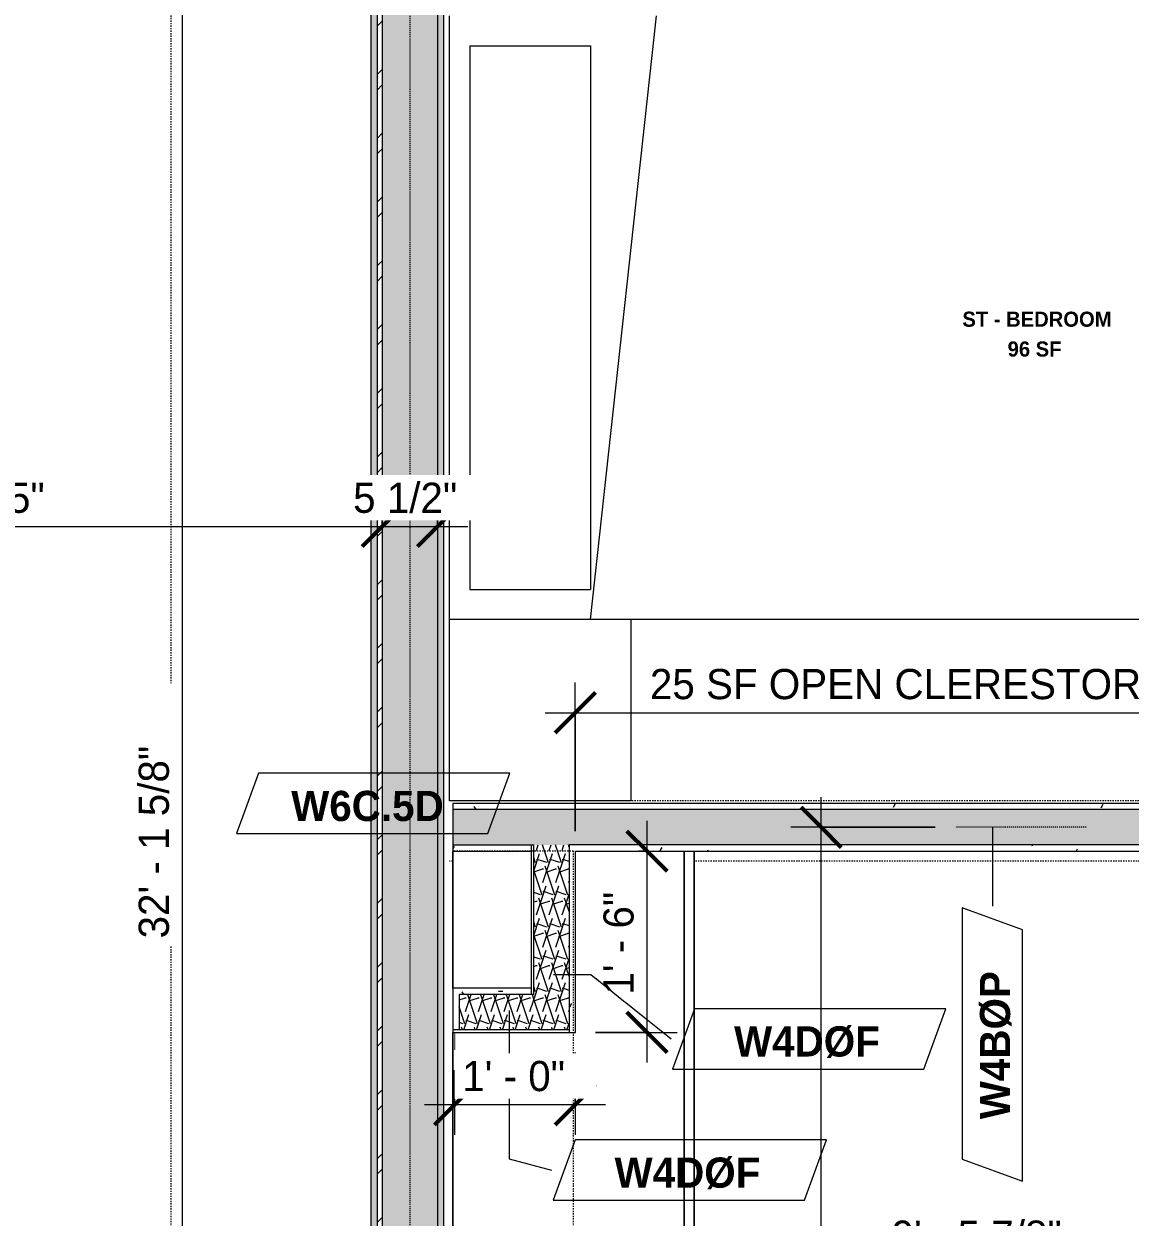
# Model space of a CAD drawing. Header units: inches. Extents: x -4058 to -1781, y 9814 to 12289.
# Drawn here: x -3444.3 to -3334.4, y 11410.5 to 11529.1 of the extents above; entities that cross this region are included whole.
import ezdxf

# ---------------------------------------------------------------- set-up
doc = ezdxf.new("R2010")
doc.units = ezdxf.units.IN
doc.header["$MEASUREMENT"] = 0
for name, pattern in [('Aligning Line 1_8_', [0.25, 0.125, -0.125]), ('Dash', [0.25, 0.125, -0.125]), ('Dash 3_32_', [0.1875, 0.09375, -0.09375])]:
    doc.linetypes.add(name, pattern=pattern)
for name, color, linetype, lineweight in [('0-1', 7, 'Continuous', 5), ('A-ANNO-DIMS', 211, 'Continuous', 9), ('A-ANNO-DIMS-32', 211, 'Continuous', 9), ('A-AREA-IDEN', 2, 'Continuous', 9), ('A-DETL-1', 90, 'Dash 3_32_', 9), ('A-WALL-1', 7, 'Continuous', 9), ('A-WALL-2', 113, 'Continuous', 9), ('A-WALL-IDEN', 211, 'Continuous', 9), ('A-WALL-PATT-1', 9, 'Continuous', 9), ('G-ANNO-SYMB-1', 147, 'Aligning Line 1_8_', 9), ('I-FURN', 30, 'Continuous', 9), ('I-FURN-HDLN', 30, 'Dash', 9), ('I-WALL-2', 7, 'Continuous', 9), ('Q-CASE', 31, 'Continuous', 9), ('Q-CASE-HDLN', 31, 'Dash', 9)]:
    doc.layers.add(name, color=color, linetype=linetype, lineweight=lineweight)
doc.styles.add('Century Gothic', font='ufonts.com_century-gothic.ttf', dxfattribs={"height": 3})
doc.styles.add('Century Gothic_B', font='GOTHICB.TTF', dxfattribs={"height": 1.5})
doc.styles.add('Century Gothic_B_1', font='GOTHICB.TTF', dxfattribs={"height": 3})
doc.dimstyles.new('THE_DIMENSION_STRING_2', dxfattribs={"dimscale": 12, "dimtxt": 3.132505, "dimasz": 0.333333, "dimexe": 0.25, "dimexo": 0.166667, "dimgap": 0.041667, "dimtad": 1, "dimdec": 4, "dimrnd": 0.0625, "dimzin": 3, "dimdsep": 46, "dimlunit": 4, "dimtxsty": 'Century Gothic', "dimblk1": 'OBLIQUE', "dimblk2": 'OBLIQUE', "dimsah": 1, "dimcen": 0.09, "dimdle": 0.25, "dimazin": 0, "dimtfac": 1, "dimtdec": 4, "dimtix": 1, "dimtmove": 0, "dimatfit": 3, "dimfxl": 1, "dimtvp": 1, "dimtfill": 1, "dimfrac": 2, "dimtolj": 1, "dimtzin": 0, "dimarcsym": 2})
doc.dimstyles.new('THE_DIMENSION_STRING_5', dxfattribs={"dimscale": 12, "dimtxt": 3.132505, "dimasz": 0.333333, "dimexe": 0.25, "dimexo": 0.166667, "dimgap": 0.041667, "dimtad": 1, "dimdec": 4, "dimrnd": 0.0625, "dimzin": 3, "dimdsep": 46, "dimlunit": 4, "dimtxsty": 'Century Gothic', "dimblk1": 'OBLIQUE', "dimblk2": 'OBLIQUE', "dimsah": 1, "dimcen": 0.09, "dimdle": 0.25, "dimazin": 0, "dimtfac": 1, "dimtdec": 4, "dimtix": 1, "dimtmove": 0, "dimatfit": 3, "dimfxl": 1, "dimtvp": 1, "dimtfill": 1, "dimfrac": 2, "dimtolj": 1, "dimtzin": 0, "dimarcsym": 2})
doc.dimstyles.new('THE_DIMENSION_STRING_6', dxfattribs={"dimscale": 12, "dimtxt": 3.132505, "dimasz": 0.333333, "dimexe": 0.25, "dimexo": 0.166667, "dimgap": 0.041667, "dimtad": 1, "dimdec": 4, "dimrnd": 0.0625, "dimzin": 3, "dimdsep": 46, "dimlunit": 4, "dimtxsty": 'Century Gothic', "dimblk1": 'OBLIQUE', "dimblk2": 'OBLIQUE', "dimsah": 1, "dimcen": 0.09, "dimdle": 0.25, "dimazin": 0, "dimtfac": 1, "dimtdec": 4, "dimtix": 1, "dimtmove": 0, "dimatfit": 3, "dimfxl": 1, "dimtvp": 1, "dimtfill": 1, "dimfrac": 2, "dimtolj": 1, "dimtzin": 0, "dimarcsym": 2})
pattern_1 = [(0, (0, 0), (10.24, 2.56), [0.422, -7.258, 0.422, -7.258, -40.96]), (0, (0, 0), (10.24, 2.56), [-15.36, 0.422, -14.938, 0.422, -7.258, -17.92]), (0, (0, 0), (10.24, 2.56), [-38.4, 0.422, -4.698, 0.422, -12.378]), (120, (3.84, 1.28), (-7.33702503, 7.58810013), [0.422, -7.258, 0.422, -7.258, -40.96]), (120, (3.84, 1.28), (-7.33702503, 7.58810013), [-15.36, 0.422, -14.938, 0.422, -7.258, -17.92]), (120, (3.84, 1.28), (-7.33702503, 7.58810013), [-38.4, 0.422, -4.698, 0.422, -12.378]), (240, (5.12, 6.4), (-2.90297497, -10.14810013), [0.422, -7.258, 0.422, -7.258, -40.96]), (240, (5.12, 6.4), (-2.90297497, -10.14810013), [-15.36, 0.422, -14.938, 0.422, -7.258, -17.92]), (240, (5.12, 6.4), (-2.90297497, -10.14810013), [-38.4, 0.422, -4.698, 0.422, -12.378])]
pattern_2 = [(161.57, (0.16, 0.16), (-1.279773737, -0.000426766), [0, -9.107, 1.011, 0]), (18.43, (-0.16, 0.16), (-1.279773737, 0.000426766), [0, -9.107, 1.011, 0]), (108.43, (0.16, 0.16), (0.639452382, -3.199964008), [3.035, -7.083]), (71.57, (-0.16, 0.16), (0.639452382, 3.199964008), [3.035, -7.083])]

# ---------------------------------------------------------------- blocks, each defined once
blk = doc.blocks.new('CTR - 1st Phase - Common Walls_rvt-1-UNIT PLANS - 2ND FLOOR')
at = {"layer": 'A-WALL-PATT-1'}
h = blk.add_hatch(dxfattribs=at)
h.set_pattern_fill('FP_1', color=256, style=0, pattern_type=2)
h.set_pattern_definition(pattern_1)
h.paths.add_polyline_path([(-3409.8, 11255.36), (-3409.17, 11255.36), (-3409.17, 11647.86), (-3409.8, 11647.86), (-3409.8, 11268)], flags=0)
h = blk.add_hatch(dxfattribs=at)
h.set_pattern_fill('FP_33', color=256, style=0, pattern_type=2)
h.set_pattern_definition([(45, (0, 0), (-3.1678384, 3.1678384), []), (45, (0, 4.8), (-3.1678384, 3.1678384), [])])
h.paths.add_polyline_path([(-3409.17, 11255.36), (-3408.67, 11255.36), (-3408.67, 11647.24), (-3409.17, 11647.24), (-3409.17, 11268)], flags=0)
h = blk.add_hatch(dxfattribs=at)
h.set_pattern_fill('FP_5', color=256, style=0, pattern_type=2)
h.set_pattern_definition(pattern_2)
h.paths.add_polyline_path([(-3403.17, 11255.36), (-3403.17, 11646.74), (-3408.67, 11646.74), (-3408.67, 11255.36)], flags=0)
h = blk.add_hatch(dxfattribs=at)
h.set_pattern_fill('FP_1', color=256, style=0, pattern_type=2)
h.set_pattern_definition(pattern_1)
h.paths.add_polyline_path([(-3403.17, 11255.36), (-3402.55, 11255.36), (-3402.55, 11641.24), (-3403.17, 11641.24), (-3403.17, 11268)], flags=0)
at = {"layer": 'A-WALL-1'}
for p, q in [((-3409.17, 11647.24), (-3409.17, 11255.36)), ((-3408.67, 11646.74), (-3408.67, 11255.36)), ((-3403.17, 11641.24), (-3403.17, 11255.36))]:
    blk.add_line(p, q, dxfattribs=at)
at = {"layer": 'I-WALL-2'}
for p, q in [((-3409.8, 11647.86), (-3409.8, 11255.36)), ((-3402.55, 11255.36), (-3402.55, 11640.61))]:
    blk.add_line(p, q, dxfattribs=at)
blk = doc.blocks.new('CTR - 1st Phase -Stairs _ Elevators_rvt-1-UNIT PLANS - 2ND FLOOR')
at = {"layer": 'G-ANNO-SYMB-1'}
blk.add_line((-3429.67, 11608.39), (-3429.67, 11388.71), dxfattribs=at)
blk = doc.blocks.new('Bed-Standard - Queen 60_ x 79_-V90-UNIT PLANS - 2ND FLOOR')
at = {"layer": 'I-FURN'}
for p, q in [((40.69, 41.3), (40.69, -37.7)), ((40.69, -23.7), (-19.31, -17.13)), ((-16.31, -23.7), (37.69, -23.7)), ((-16.31, -35.7), (-16.31, -23.7)), ((37.69, -35.7), (37.69, -23.7)), ((-16.31, -35.7), (37.69, -35.7)), ((40.69, -37.7), (-19.31, -37.7))]:
    blk.add_line(p, q, dxfattribs=at)
at = {"layer": 'I-FURN-HDLN'}
for p, q in [((58.69, 77.3), (58.69, -37.7)), ((64.69, 68.86), (64.69, -13.39)), ((64.69, -37.39), (64.69, -37.7))]:
    blk.add_line(p, q, dxfattribs=at)
blk = doc.blocks.new('Table-Night Stand - 18_ x 18_ x 24_-1372838-UNIT PLANS - 2ND FLOOR')
at = {"layer": 'I-FURN'}
for p, q in [((0.15, 0), (18.15, 0)), ((18.15, 0), (18.15, -18)), ((18.15, -18), (0.15, -18))]:
    blk.add_line(p, q, dxfattribs=at)
blk = doc.blocks.new('OD_CW_Base Cabinet - OD_CW_Base Cabinet-V91-UNIT PLANS - 2ND FLOOR')
at = {"layer": 'Q-CASE'}
for p, q in [((173.34, 24), (0.74, 24)), ((0.74, 24), (173.34, 24)), ((191.34, 24), (177.71, 24)), ((177.71, 24), (191.34, 24)), ((0.74, 1), (191.34, 1)), ((191.34, 1), (0.74, 1)), ((0.74, 0), (191.34, 0)), ((191.34, 0), (0.74, 0))]:
    blk.add_line(p, q, dxfattribs=at)
blk = doc.blocks.new('OD_CW_Upper Cabinet - OD_CW_Upper Cabinet-3856838-UNIT PLANS - 2ND FLOOR')
at = {"layer": 'Q-CASE-HDLN'}
for p, q in [((191.34, 24), (0.74, 24)), ((191.34, 12), (191.34, 24)), ((0.74, 12), (191.34, 12))]:
    blk.add_line(p, q, dxfattribs=at)
blk = doc.blocks.new('Wall Tag - Arch Wall-3956453-UNIT PLANS - 2ND FLOOR')
at = {"layer": 'A-WALL-IDEN'}
for p, q in [((-0.3561, 0.0937), (-0.4244, -0.0937)), ((0.4244, 0.0937), (-0.3561, 0.0937)), ((0.3561, -0.0937), (0.4244, 0.0937)), ((-0.4244, -0.0937), (0.3561, -0.0937))]:
    blk.add_line(p, q, dxfattribs=at)
blk = doc.blocks.new('DIMBLOCK409-UNIT PLANS - 2ND FLOOR')
at = {"layer": 'A-ANNO-DIMS-32'}
for p, q in [((-3292.05, 11412.24), (-3292.05, 11402.83)), ((-3292.05, 11405.83), (-3292.05, 11412.24)), ((-3405.92, 11405), (-3405.92, 11408.83)), ((-3292.05, 11405.83), (-3408.92, 11405.83)), ((-3405.92, 11405.83), (-3405.92, 11405))]:
    blk.add_line(p, q, dxfattribs=at)
at = {"layer": 'A-ANNO-DIMS-32', "lineweight": 50}
for p, q in [((-3405.92, 11405.83), (-3403.92, 11407.83)), ((-3292.05, 11405.83), (-3290.05, 11407.83)), ((-3405.92, 11405.83), (-3407.92, 11403.83)), ((-3292.05, 11405.83), (-3294.05, 11403.83))]:
    blk.add_line(p, q, dxfattribs=at)
at = {"layer": 'A-ANNO-DIMS-32', "color": 0, "insert": (-3358.06, 11410.17), "char_height": 3, "width": 21.7784, "attachment_point": 1, "line_spacing_factor": 0.984502, "style": 'Century Gothic', "bg_fill": 3, "box_fill_scale": 1.25, "bg_fill_color": 256, "bg_fill_true_color": 13158600, "bg_fill_transparency": 0}
blk.add_mtext('9\' - 5 7/8"', dxfattribs=at)
blk = doc.blocks.new('_Oblique')
at = {"color": 0, "linetype": 'ByBlock', "lineweight": -2}
blk.add_line((-0.5, -0.5), (0.5, 0.5), dxfattribs=at)
blk = doc.blocks.new('DIMBLOCK465-UNIT PLANS - 2ND FLOOR')
at = {"layer": 'A-ANNO-DIMS-32'}
for p, q in [((-3365.06, 11252.64), (-3365.06, 11452.24)), ((-3353.72, 11449.24), (-3368.06, 11449.24)), ((-3365.06, 11449.24), (-3353.72, 11449.24)), ((-3365.9, 11255.64), (-3362.06, 11255.64)), ((-3365.06, 11255.64), (-3365.9, 11255.64))]:
    blk.add_line(p, q, dxfattribs=at)
at = {"layer": 'A-ANNO-DIMS-32', "lineweight": 50}
for p, q in [((-3365.06, 11449.24), (-3367.06, 11451.24)), ((-3365.06, 11449.24), (-3363.06, 11447.24)), ((-3365.06, 11255.64), (-3367.06, 11257.64)), ((-3365.06, 11255.64), (-3363.06, 11253.64))]:
    blk.add_line(p, q, dxfattribs=at)
at = {"layer": 'A-ANNO-DIMS-32', "color": 0, "insert": (-3369.41, 11342.2), "char_height": 3, "width": 24.5827, "attachment_point": 1, "rotation": 90, "line_spacing_factor": 0.984502, "style": 'Century Gothic', "bg_fill": 3, "box_fill_scale": 1.25, "bg_fill_color": 256, "bg_fill_true_color": 13158600, "bg_fill_transparency": 0}
blk.add_mtext('16\' - 1 5/8"', dxfattribs=at)
blk = doc.blocks.new('DIMBLOCK1121-UNIT PLANS - 2ND FLOOR')
at = {"layer": 'A-ANNO-DIMS-32', "lineweight": 50}
for p, q in [((-3428.53, 11641.24), (-3430.53, 11643.24)), ((-3428.53, 11641.24), (-3426.53, 11639.24)), ((-3428.53, 11255.64), (-3430.53, 11257.64)), ((-3428.53, 11255.64), (-3426.53, 11253.64))]:
    blk.add_line(p, q, dxfattribs=at)
at = {"layer": 'A-ANNO-DIMS-32'}
for p, q in [((-3408.17, 11641.24), (-3431.53, 11641.24)), ((-3428.53, 11255.64), (-3428.53, 11641.24)), ((-3428.53, 11641.24), (-3408.17, 11641.24)), ((-3408.99, 11255.64), (-3431.53, 11255.64)), ((-3428.53, 11255.64), (-3408.99, 11255.64))]:
    blk.add_line(p, q, dxfattribs=at)
at = {"layer": 'A-ANNO-DIMS-32', "color": 0, "insert": (-3432.88, 11438.2), "char_height": 3, "width": 24.5827, "attachment_point": 1, "rotation": 90, "line_spacing_factor": 0.984502, "style": 'Century Gothic', "bg_fill": 3, "box_fill_scale": 1.25, "bg_fill_color": 256, "bg_fill_true_color": 13158600, "bg_fill_transparency": 0}
blk.add_mtext('32\' - 1 5/8"', dxfattribs=at)
blk = doc.blocks.new('DIMBLOCK1135-UNIT PLANS - 2ND FLOOR')
at = {"layer": 'A-ANNO-DIMS-32', "lineweight": 50}
for p, q in [((-3485.7, 11479.13), (-3483.7, 11481.13)), ((-3408.67, 11479.13), (-3406.67, 11481.13)), ((-3485.7, 11479.13), (-3487.7, 11477.13)), ((-3408.67, 11479.13), (-3410.67, 11477.13))]:
    blk.add_line(p, q, dxfattribs=at)
at = {"layer": 'A-ANNO-DIMS-32'}
for p, q in [((-3485.7, 11479.96), (-3485.7, 11476.13)), ((-3485.7, 11479.13), (-3485.7, 11479.96)), ((-3408.67, 11479.96), (-3408.67, 11476.13)), ((-3408.67, 11479.13), (-3408.67, 11479.96)), ((-3485.7, 11479.13), (-3408.67, 11479.13))]:
    blk.add_line(p, q, dxfattribs=at)
at = {"layer": 'A-ANNO-DIMS-32', "color": 0, "insert": (-3452.43, 11483.48), "char_height": 3, "width": 12.5897, "attachment_point": 1, "line_spacing_factor": 0.984502, "style": 'Century Gothic', "bg_fill": 3, "box_fill_scale": 1.25, "bg_fill_color": 256, "bg_fill_true_color": 13158600, "bg_fill_transparency": 0}
blk.add_mtext('6\' - 5"', dxfattribs=at)
blk = doc.blocks.new('DIMBLOCK1136-UNIT PLANS - 2ND FLOOR')
at = {"layer": 'A-ANNO-DIMS-32', "lineweight": 50}
for p, q in [((-3408.67, 11479.13), (-3406.67, 11481.13)), ((-3403.17, 11479.13), (-3401.17, 11481.13)), ((-3408.67, 11479.13), (-3410.67, 11477.13)), ((-3403.17, 11479.13), (-3405.17, 11477.13))]:
    blk.add_line(p, q, dxfattribs=at)
at = {"layer": 'A-ANNO-DIMS-32'}
for p, q in [((-3408.67, 11479.96), (-3408.67, 11476.13)), ((-3408.67, 11479.13), (-3408.67, 11479.96)), ((-3403.17, 11479.96), (-3403.17, 11476.13)), ((-3403.17, 11479.13), (-3403.17, 11479.96)), ((-3408.67, 11479.13), (-3400.17, 11479.13))]:
    blk.add_line(p, q, dxfattribs=at)
at = {"layer": 'A-ANNO-DIMS-32', "color": 0, "insert": (-3411.57, 11483.48), "char_height": 3, "width": 13.5444, "attachment_point": 1, "line_spacing_factor": 0.984502, "style": 'Century Gothic', "bg_fill": 3, "box_fill_scale": 1.25, "bg_fill_color": 256, "bg_fill_true_color": 13158600, "bg_fill_transparency": 0}
blk.add_mtext('5 1/2"', dxfattribs=at)
blk = doc.blocks.new('DIMBLOCK1343-UNIT PLANS - 2ND FLOOR')
at = {"layer": 'A-ANNO-DIMS-32'}
for p, q in [((-3382.36, 11425.87), (-3382.36, 11449.87)), ((-3383.18, 11446.87), (-3379.36, 11446.87)), ((-3382.36, 11446.87), (-3383.18, 11446.87)), ((-3387.49, 11428.87), (-3379.36, 11428.87)), ((-3382.36, 11428.87), (-3387.49, 11428.87))]:
    blk.add_line(p, q, dxfattribs=at)
at = {"layer": 'A-ANNO-DIMS-32', "lineweight": 50}
for p, q in [((-3382.36, 11446.87), (-3384.36, 11448.87)), ((-3382.36, 11446.87), (-3380.36, 11444.87)), ((-3382.36, 11428.87), (-3384.36, 11430.87)), ((-3382.36, 11428.87), (-3380.36, 11426.87))]:
    blk.add_line(p, q, dxfattribs=at)
at = {"layer": 'A-ANNO-DIMS-32', "color": 0, "insert": (-3386.7, 11432.62), "char_height": 3, "width": 12.5897, "attachment_point": 1, "rotation": 90, "line_spacing_factor": 0.984502, "style": 'Century Gothic', "bg_fill": 3, "box_fill_scale": 1.25, "bg_fill_color": 256, "bg_fill_true_color": 13158600, "bg_fill_transparency": 0}
blk.add_mtext('1\' - 6"', dxfattribs=at)
blk = doc.blocks.new('DIMBLOCK1355-UNIT PLANS - 2ND FLOOR')
at = {"layer": 'A-ANNO-DIMS-32'}
for p, q in [((-3389.49, 11426.87), (-3389.49, 11418.68)), ((-3389.49, 11421.68), (-3389.49, 11426.87)), ((-3401.49, 11425.12), (-3401.49, 11418.68)), ((-3401.49, 11421.68), (-3401.49, 11425.12)), ((-3386.49, 11421.68), (-3404.49, 11421.68))]:
    blk.add_line(p, q, dxfattribs=at)
at = {"layer": 'A-ANNO-DIMS-32', "lineweight": 50}
for p, q in [((-3401.49, 11421.68), (-3399.49, 11423.68)), ((-3389.49, 11421.68), (-3387.49, 11423.68)), ((-3401.49, 11421.68), (-3403.49, 11419.68)), ((-3389.49, 11421.68), (-3391.49, 11419.68))]:
    blk.add_line(p, q, dxfattribs=at)
at = {"layer": 'A-ANNO-DIMS-32', "color": 0, "insert": (-3400.73, 11426.03), "char_height": 3, "width": 12.5897, "attachment_point": 1, "line_spacing_factor": 0.984502, "style": 'Century Gothic', "bg_fill": 3, "box_fill_scale": 1.25, "bg_fill_color": 256, "bg_fill_true_color": 13158600, "bg_fill_transparency": 0}
blk.add_mtext('1\' - 0"', dxfattribs=at)
blk = doc.blocks.new('DIMBLOCK1367-UNIT PLANS - 2ND FLOOR')
at = {"layer": 'A-ANNO-DIMS-32'}
for p, q in [((-3389.49, 11448.87), (-3389.49, 11463.62)), ((-3295.42, 11448.87), (-3295.42, 11463.62)), ((-3392.49, 11460.62), (-3292.42, 11460.62)), ((-3389.49, 11460.62), (-3389.49, 11448.87)), ((-3295.42, 11460.62), (-3295.42, 11448.87))]:
    blk.add_line(p, q, dxfattribs=at)
at = {"layer": 'A-ANNO-DIMS-32', "lineweight": 50}
for p, q in [((-3389.49, 11460.62), (-3387.49, 11462.62)), ((-3295.42, 11460.62), (-3293.42, 11462.62)), ((-3389.49, 11460.62), (-3391.49, 11458.62)), ((-3295.42, 11460.62), (-3297.42, 11458.62))]:
    blk.add_line(p, q, dxfattribs=at)
at = {"layer": 'A-ANNO-DIMS-32', "color": 0, "insert": (-3382.08, 11464.97), "char_height": 3, "width": 95.1088, "attachment_point": 1, "line_spacing_factor": 0.984502, "style": 'Century Gothic', "bg_fill": 3, "box_fill_scale": 1.25, "bg_fill_color": 256, "bg_fill_true_color": 13158600, "bg_fill_transparency": 0}
blk.add_mtext('25 SF OPEN CLERESTORY AT ALL FLOORS', dxfattribs=at)

msp = doc.modelspace()

# ---------------------------------------------------------------- hatches: boundary and pattern name
at = {"layer": 'A-WALL-PATT-1'}
h = msp.add_hatch(dxfattribs=at)
h.set_pattern_fill('FP_1', color=256, style=0, pattern_type=2)
h.set_pattern_definition(pattern_1)
h.paths.add_polyline_path([(-3288.95793, 11450.99399), (-3288.67374, 11450.99399), (-3288.67374, 11451.61899), (-3401.67374, 11451.61899), (-3401.67374, 11450.99399), (-3289.29874, 11450.99399)], flags=0)
h = msp.add_hatch(dxfattribs=at)
h.set_pattern_fill('FP_5', color=256, style=0, pattern_type=2)
h.set_pattern_definition(pattern_2)
h.paths.add_polyline_path([(-3289.29874, 11447.49399), (-3289.29874, 11450.99399), (-3401.67374, 11450.99399), (-3401.67374, 11447.49399), (-3294.79874, 11447.49399)], flags=0)
h = msp.add_hatch(dxfattribs=at)
h.set_pattern_fill('FP_1', color=256, style=0, pattern_type=2)
h.set_pattern_definition(pattern_1)
h.paths.add_polyline_path([(-3295.42374, 11446.86899), (-3294.79874, 11446.86899), (-3294.79874, 11447.49399), (-3390.11124, 11447.49399), (-3390.11124, 11446.86899), (-3323.27105, 11446.86899)], flags=0)
h.paths.add_polyline_path([(-3393.86124, 11446.86899), (-3393.86124, 11447.49399), (-3401.67374, 11447.49399), (-3401.67374, 11446.86899)], flags=0)
h = msp.add_hatch(dxfattribs=at)
h.set_pattern_fill('FP_5', color=256, style=0, pattern_type=2)
h.set_pattern_definition(pattern_2)
h.paths.add_polyline_path([(-3393.61124, 11429.11899), (-3390.11124, 11429.11899), (-3390.11124, 11447.49399), (-3393.61124, 11447.49399), (-3393.61124, 11432.61899)], flags=0)
h = msp.add_hatch(dxfattribs=at)
h.set_pattern_fill('FP_1', color=256, style=0, pattern_type=2)
h.set_pattern_definition(pattern_1)
h.paths.add_polyline_path([(-3389.48624, 11428.86899), (-3389.48624, 11446.86899), (-3390.11124, 11446.86899), (-3390.11124, 11428.86899)], flags=0)
h = msp.add_hatch(dxfattribs=at)
h.set_pattern_fill('FP_1', color=256, style=0, pattern_type=2)
h.set_pattern_definition(pattern_1)
h.paths.add_polyline_path([(-3401.67374, 11429.11899), (-3401.04874, 11429.11899), (-3401.04874, 11432.61899), (-3393.86124, 11432.61899), (-3393.86124, 11433.24399), (-3401.67374, 11433.24399), (-3401.67374, 11432.61899)], flags=0)
h = msp.add_hatch(dxfattribs=at)
h.set_pattern_fill('FP_5', color=256, style=0, pattern_type=2)
h.set_pattern_definition(pattern_2)
h.paths.add_polyline_path([(-3393.61124, 11429.11899), (-3393.61124, 11432.61899), (-3401.04874, 11432.61899), (-3401.04874, 11429.11899), (-3393.86124, 11429.11899)], flags=0)

# ---------------------------------------------------------------- linework, layer by layer
at = {"layer": 'A-DETL-1'}
for p, q in [((-3405.92374, 11640.61899), (-3405.92374, 11286.61899)), ((-3338.72374, 11449.24399), (-3351.72374, 11449.24399)), ((-3401.48624, 11428.86899), (-3401.48624, 11427.11899))]:
    msp.add_line(p, q, dxfattribs=at)
at = {"layer": 'A-WALL-2'}
for p, q in [((-3286.29874, 11451.61899), (-3401.67374, 11451.61899)), ((-3401.67374, 11451.61899), (-3401.67374, 11446.86899)), ((-3285.67374, 11450.99399), (-3401.67374, 11450.99399)), ((-3401.67374, 11447.49399), (-3393.61124, 11447.49399)), ((-3401.67374, 11446.86899), (-3393.86124, 11446.86899)), ((-3393.86124, 11447.49399), (-3393.86124, 11432.61899)), ((-3393.61124, 11432.61899), (-3393.61124, 11447.49399)), ((-3294.79874, 11447.49399), (-3390.11124, 11447.49399)), ((-3390.11124, 11447.49399), (-3390.11124, 11428.86899)), ((-3389.48624, 11446.86899), (-3295.42374, 11446.86899)), ((-3389.48624, 11428.86899), (-3389.48624, 11446.86899)), ((-3393.86124, 11433.24399), (-3401.67374, 11433.24399)), ((-3401.67374, 11433.24399), (-3401.67374, 11428.86899)), ((-3401.04874, 11432.61899), (-3401.04874, 11429.11899)), ((-3393.61124, 11432.61899), (-3401.04874, 11432.61899)), ((-3390.11124, 11429.11899), (-3401.67374, 11429.11899)), ((-3401.67374, 11428.86899), (-3389.48624, 11428.86899))]:
    msp.add_line(p, q, dxfattribs=at)
at = {"layer": 'A-WALL-IDEN'}
for p, q in [((-3348.03517, 11449.24399), (-3348.03517, 11441.40083)), ((-3396.0519, 11431.05649), (-3396.0519, 11416.29486)), ((-3396.0519, 11416.29486), (-3391.85558, 11415.18953))]:
    msp.add_line(p, q, dxfattribs=at)

# ---------------------------------------------------------------- block references
at = {"layer": '0-1'}
for name in ['CTR - 1st Phase - Common Walls_rvt-1-UNIT PLANS - 2ND FLOOR', 'CTR - 1st Phase -Stairs _ Elevators_rvt-1-UNIT PLANS - 2ND FLOOR']:
    msp.add_blockref(name, (0, 0), dxfattribs=at)
at = {"layer": 'A-WALL-IDEN', "xscale": 31.99999999999999, "yscale": 31.99999999999999, "zscale": 31.99999999999999}
msp.add_blockref('Wall Tag - Arch Wall-3956453-UNIT PLANS - 2ND FLOOR', (-3409.59175, 11451.6144), dxfattribs=at)
at = {"layer": 'A-WALL-IDEN', "xscale": 31.99999999999999, "yscale": 31.99999999999999, "zscale": 31.99999999999999, "rotation": 89.99999999999991}
msp.add_blockref('Wall Tag - Arch Wall-3956453-UNIT PLANS - 2ND FLOOR', (-3348.03517, 11427.66912), dxfattribs=at)
at = {"layer": 'I-FURN', "rotation": 269.9999999999721}
for name, p in [('Bed-Standard - Queen 60_ x 79_-V90-UNIT PLANS - 2ND FLOOR', (-3364.28274, 11510.55751)), ('Table-Night Stand - 18_ x 18_ x 24_-1372838-UNIT PLANS - 2ND FLOOR', (-3383.98765, 11470.01598))]:
    msp.add_blockref(name, p, dxfattribs=at)
at = {"layer": 'Q-CASE'}
for name, rotation in [('OD_CW_Base Cabinet - OD_CW_Base Cabinet-V91-UNIT PLANS - 2ND FLOOR', 89.99999999999578), ('OD_CW_Upper Cabinet - OD_CW_Upper Cabinet-3856838-UNIT PLANS - 2ND FLOOR', 90.00000000001629)]:
    msp.add_blockref(name, (-3377.67374, 11255.53128), dxfattribs=dict(at, rotation=rotation))

# ---------------------------------------------------------------- texts
at = {"layer": 'A-AREA-IDEN', "char_height": 1.5, "attachment_point": 1, "style": 'Century Gothic_B'}
for s, insert, width in [('ST - BEDROOM', (-3351.02571, 11500.46721), 16.665), ('96 SF', (-3346.52807, 11497.50551), 5.757)]:
    msp.add_mtext(s, dxfattribs=dict(at, insert=insert, width=width))
at = {"layer": 'A-WALL-IDEN', "insert": (-3417.72736, 11452.86193), "char_height": 3, "width": 19.594, "attachment_point": 1, "style": 'Century Gothic_B_1'}
msp.add_mtext('W6C.5D', dxfattribs=at)
at = {"layer": 'A-WALL-IDEN', "insert": (-3349.2827, 11420.23903), "char_height": 3, "width": 17.877, "attachment_point": 1, "rotation": 90, "style": 'Century Gothic_B_1'}
msp.add_mtext('W4BØP', dxfattribs=at)

# ---------------------------------------------------------------- next in the draw order: dimensions: what is measured, and where the dimension line sits
at = {"layer": 'A-ANNO-DIMS'}
for base, p1, p2, angle, dimstyle, override, picture, middle in [((-3382.356, 11446.86899), (-3389.48624, 11428.86899), (-3385.18442, 11446.86899), 90, 'THE_DIMENSION_STRING_6', {"dimpost": '<>', "dimfxl": 18.506907}, 'DIMBLOCK1343-UNIT PLANS - 2ND FLOOR', (-3384.43146, 11437.86899)), ((-3405.92374, 11405.82708), (-3292.04874, 11414.24399), (-3405.92374, 11402.99865), 0, 'THE_DIMENSION_STRING_2', {"dimpost": '<>', "dimfxl": 114.4289}, 'DIMBLOCK409-UNIT PLANS - 2ND FLOOR', (-3348.98624, 11408.06875))]:
    dim = msp.add_linear_dim(base=base, p1=p1, p2=p2, angle=angle, dimstyle=dimstyle, override=override, dxfattribs=at)
    dim.commit()
    dim.dimension.update_dxf_attribs({"geometry": picture, "text_midpoint": middle})

# ---------------------------------------------------------------- next in the draw order: linework, layer by layer
at = {"layer": 'A-WALL-IDEN'}
for p, q in [((-3391.67374, 11434.62545), (-3387.95959, 11434.62545)), ((-3387.95959, 11434.62545), (-3379.97687, 11428.22258))]:
    msp.add_line(p, q, dxfattribs=at)

# ---------------------------------------------------------------- next in the draw order: texts
at = {"layer": 'A-WALL-IDEN', "insert": (-3385.59176, 11416.43706), "char_height": 3, "width": 17.978, "attachment_point": 1, "style": 'Century Gothic_B_1'}
msp.add_mtext('W4DØF', dxfattribs=at)

# ---------------------------------------------------------------- next in the draw order: dimensions: what is measured, and where the dimension line sits
at = {"layer": 'A-ANNO-DIMS'}
for base, p1, p2, dimstyle, override, picture, middle in [((-3428.53451, 11641.2394), (-3406.98624, 11255.6394), (-3406.17374, 11641.2394), 'THE_DIMENSION_STRING_5', {"dimpost": '<>', "dimfxl": 385.600856}, 'DIMBLOCK1121-UNIT PLANS - 2ND FLOOR', (-3430.77618, 11448.4394)), ((-3365.06271, 11449.24399), (-3363.89849, 11255.64399), (-3351.72374, 11449.24399), 'THE_DIMENSION_STRING_2', {"dimpost": '<>', "dimfxl": 193.982434}, 'DIMBLOCK465-UNIT PLANS - 2ND FLOOR', (-3367.30438, 11352.44399))]:
    dim = msp.add_linear_dim(base=base, p1=p1, p2=p2, angle=90, dimstyle=dimstyle, override=override, dxfattribs=at)
    dim.commit()
    dim.dimension.update_dxf_attribs({"geometry": picture, "text_midpoint": middle})

# ---------------------------------------------------------------- next in the draw order: block references
at = {"layer": 'A-WALL-IDEN', "xscale": 31.99999999999999, "yscale": 31.99999999999999, "zscale": 31.99999999999999}
for p in [(-3366.24516, 11428.22258), (-3378.12387, 11415.18953)]:
    msp.add_blockref('Wall Tag - Arch Wall-3956453-UNIT PLANS - 2ND FLOOR', p, dxfattribs=at)

# ---------------------------------------------------------------- next in the draw order: texts
at = {"layer": 'A-WALL-IDEN', "insert": (-3373.71305, 11429.47011), "char_height": 3, "width": 17.978, "attachment_point": 1, "style": 'Century Gothic_B_1'}
msp.add_mtext('W4DØF', dxfattribs=at)

# ---------------------------------------------------------------- next in the draw order: dimensions: what is measured, and where the dimension line sits
at = {"layer": 'A-ANNO-DIMS'}
dim = msp.add_linear_dim(base=(-3408.67374, 11479.12977), p1=(-3485.69874, 11481.9582), p2=(-3408.67374, 11481.9582), dimstyle='THE_DIMENSION_STRING_5', override={"dimpost": '<>', "dimfxl": 77.025}, dxfattribs=at)
dim.commit()
dim.dimension.update_dxf_attribs({"geometry": 'DIMBLOCK1135-UNIT PLANS - 2ND FLOOR', "text_midpoint": (-3447.18624, 11481.20523)})
dim = msp.add_linear_dim(base=(-3295.42374, 11460.62288), p1=(-3389.48624, 11446.86899), p2=(-3295.42374, 11446.86899), text='25 SF OPEN CLERESTORY AT ALL FLOORS', dimstyle='THE_DIMENSION_STRING_6', override={"dimpost": '<>', "dimfxl": 94.0625}, dxfattribs=at)
dim.commit()
dim.dimension.update_dxf_attribs({"geometry": 'DIMBLOCK1367-UNIT PLANS - 2ND FLOOR', "text_midpoint": (-3342.45499, 11462.69834)})

# ---------------------------------------------------------------- next in the draw order: dimensions: what is measured, and where the dimension line sits
for base, p1, p2, dimstyle, override, picture, middle in [((-3403.17374, 11479.12977), (-3408.67374, 11481.9582), (-3403.17374, 11481.9582), 'THE_DIMENSION_STRING_5', {"dimpost": '<>', "dimfxl": 5.5}, 'DIMBLOCK1136-UNIT PLANS - 2ND FLOOR', (-3405.92374, 11481.37144)), ((-3401.48624, 11421.68327), (-3389.48624, 11428.86899), (-3401.48624, 11427.11899), 'THE_DIMENSION_STRING_6', {"dimpost": '<>', "dimfxl": 12.126933}, 'DIMBLOCK1355-UNIT PLANS - 2ND FLOOR', (-3395.48624, 11423.75873))]:
    dim = msp.add_linear_dim(base=base, p1=p1, p2=p2, dimstyle=dimstyle, override=override, dxfattribs=at)
    dim.commit()
    dim.dimension.update_dxf_attribs({"geometry": picture, "text_midpoint": middle})

doc.saveas('drawing.dxf')
